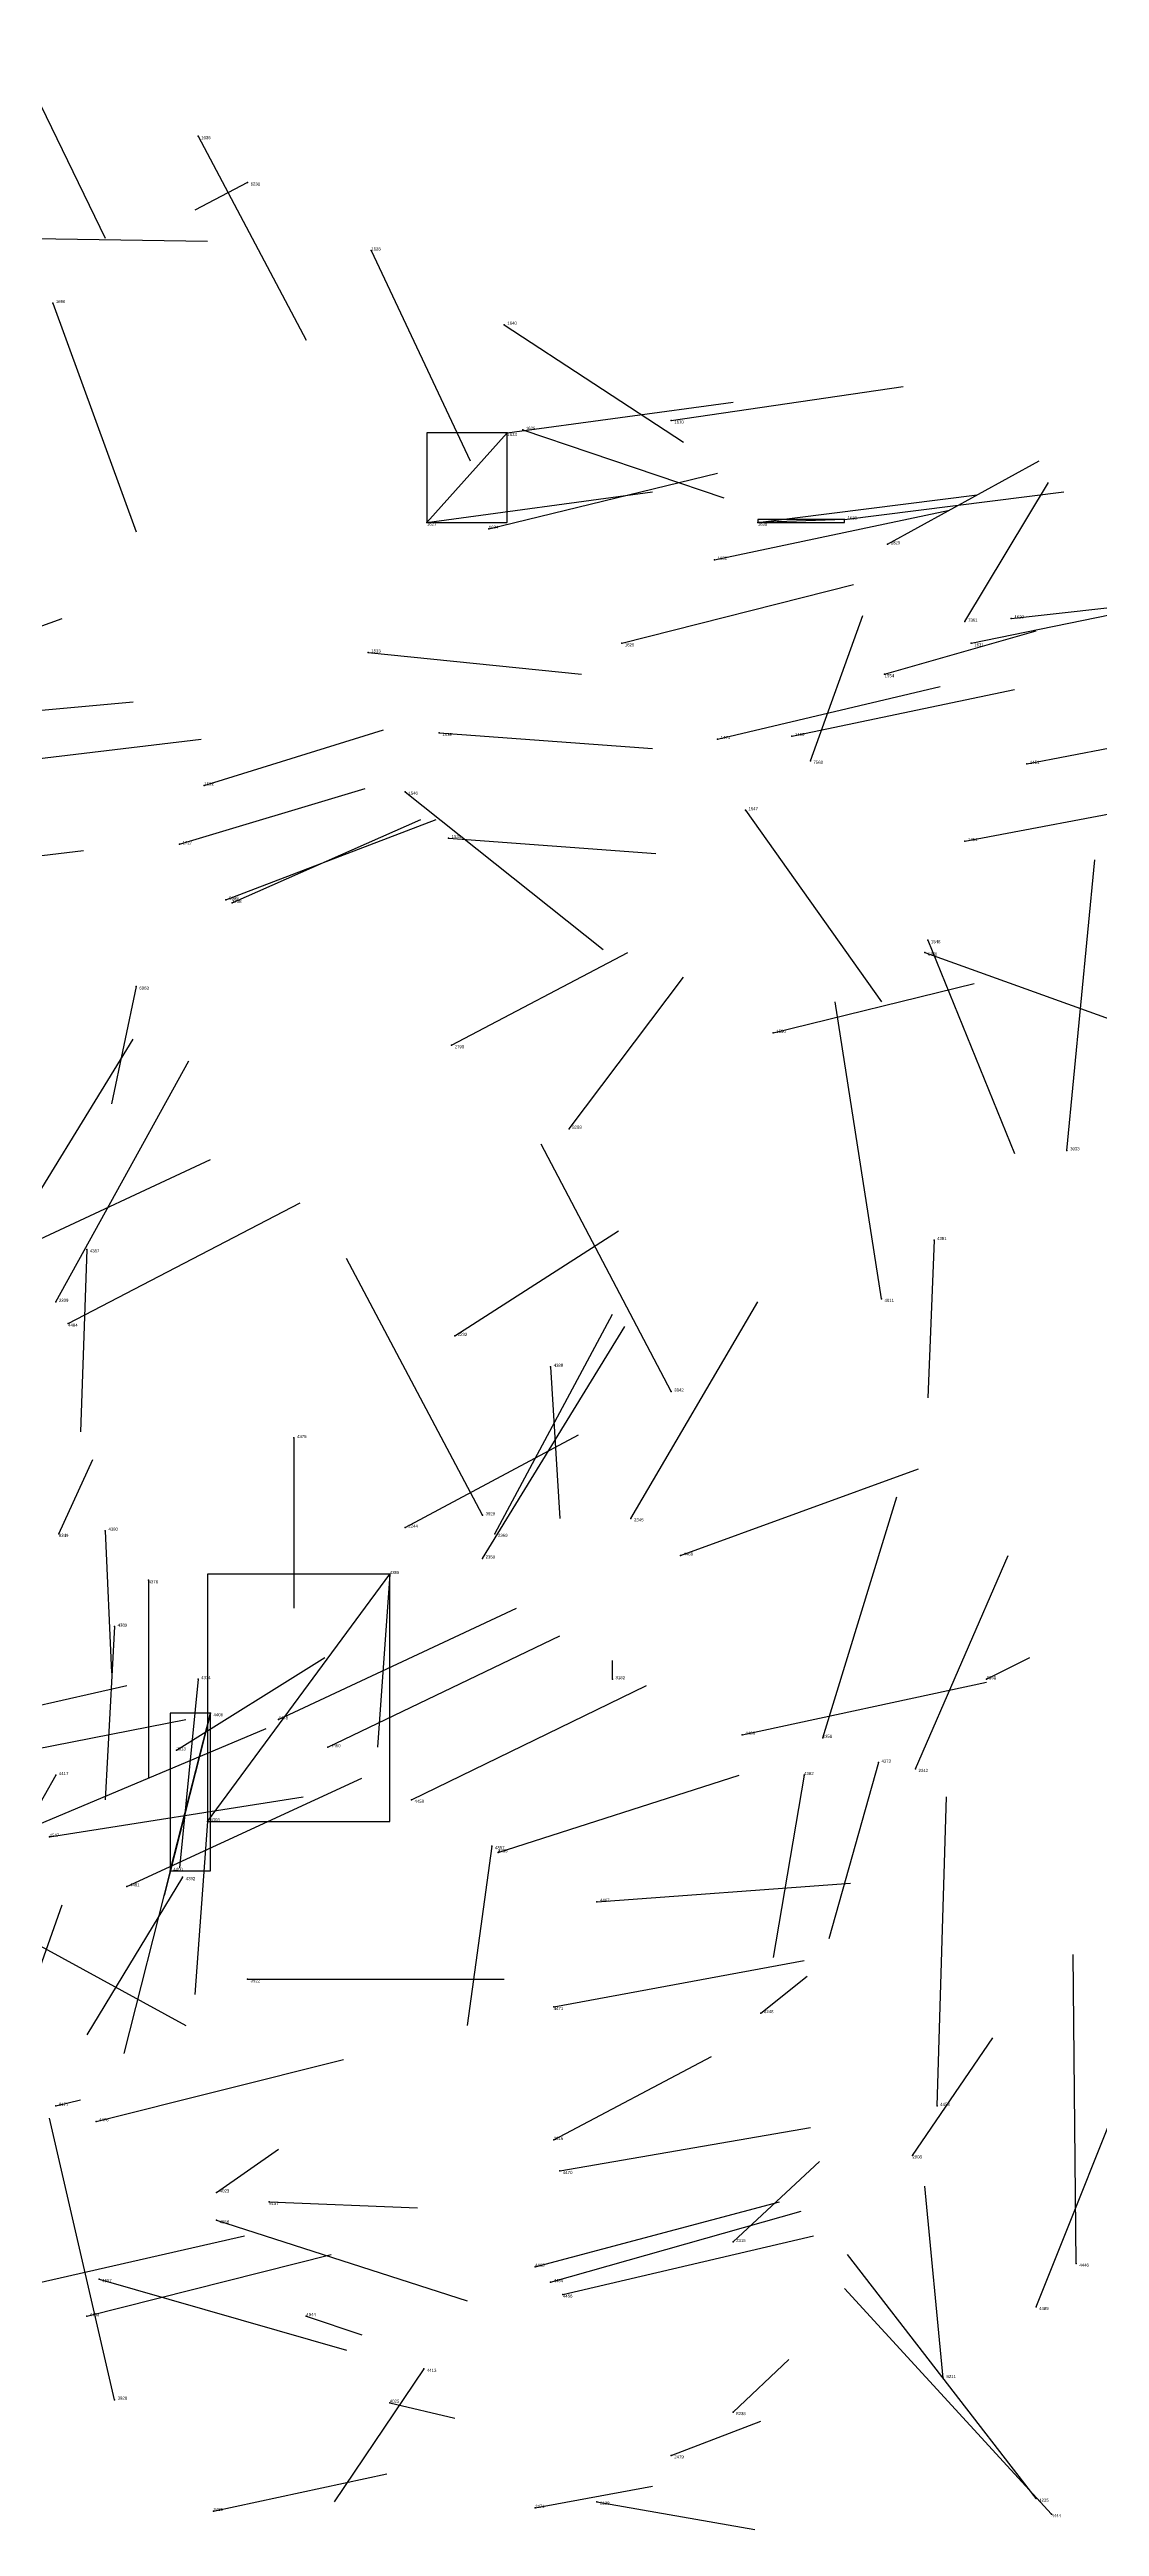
# Model space of a CAD drawing. Extents: x 59.1 to 70.8, y 600.3 to 605.1.
# Drawn here: x 66.306 to 66.645, y 603.392 to 604.193 of the extents above; entities that cross this region are included whole.
import ezdxf

# ---------------------------------------------------------------- set-up
doc = ezdxf.new("R2010")
doc.units = 0
for name, color, linetype in [('Clients', 3, 'CONTINUOUS'), ('Facilities', 3, 'CONTINUOUS'), ('Facilities_lines', 3, 'CONTINUOUS'), ('Min_max_boxes', 1, 'CONTINUOUS'), ('Normals', 1, 'CONTINUOUS'), ('Source_points', 5, 'CONTINUOUS'), ('Text', 3, 'CONTINUOUS')]:
    doc.layers.add(name, color=color, linetype=linetype)

msp = doc.modelspace()

# ---------------------------------------------------------------- linework, layer by layer
at = {"layer": 'Clients', "color": 5}
for p in [(66.428, 604.04, 452.408), (66.535, 604.04, 452.285), (66.416, 603.7, 457.262), (66.358, 603.655, 457.107)]:
    msp.add_point(p, dxfattribs=at)
at = {"layer": 'Facilities', "color": 3}
for p in [(66.354, 604.165, 452.54), (66.37, 604.15, 457.493), (66.41, 604.128, 452.479), (66.307, 604.111, 452.526), (66.453, 604.104, 452.417), (66.454, 604.069, 452.449), (66.459, 604.07, 452.355), (66.507, 604.073, 452.356), (66.448, 604.038, 452.444), (66.563, 604.041, 452.294), (66.577, 604.033, 448.955), (66.521, 604.028, 452.386), (66.602, 604.008, 461.879), (66.617, 604.009, 452.235), (66.409, 603.998, 448.941), (66.491, 604.001, 452.347), (66.604, 604.001, 452.276), (66.576, 603.991, 448.915), (66.432, 603.972, 448.937), (66.522, 603.97, 452.33), (66.546, 603.971, 452.286), (66.552, 603.963, 461.827), (66.622, 603.962, 452.284), (66.356, 603.955, 448.987), (66.421, 603.953, 448.888), (66.531, 603.947, 448.862), (66.348, 603.936, 449.018), (66.435, 603.938, 448.953), (66.602, 603.937, 452.226), (66.363, 603.918, 453.775), (66.365, 603.917, 449.3), (66.589, 603.901, 454.393), (66.59, 603.905, 448.861), (66.334, 603.89, 457.27), (66.436, 603.871, 449.177), (66.54, 603.875, 448.968), (66.474, 603.844, 461.915), (66.635, 603.837, 454.514), (66.318, 603.805, 457.26), (66.592, 603.808, 457.29), (66.575, 603.789, 454.507), (66.308, 603.788, 448.393), (66.312, 603.781, 453.8), (66.437, 603.777, 449.041), (66.468, 603.767, 457.335), (66.507, 603.759, 454.439), (66.385, 603.744, 457.278), (66.446, 603.719, 454.389), (66.494, 603.718, 448.52), (66.309, 603.713, 460.955), (66.324, 603.714, 457.497), (66.421, 603.715, 449.131), (66.45, 603.713, 448.454), (66.446, 603.705, 448.512), (66.51, 603.706, 453.759), (66.338, 603.698, 457.136), (66.327, 603.683, 457.325), (66.354, 603.666, 457.175), (66.488, 603.666, 462.321), (66.609, 603.666, 462.582), (66.38, 603.653, 453.939), (66.53, 603.648, 453.714), (66.556, 603.647, 448.536), (66.347, 603.643, 449.262), (66.396, 603.644, 453.868), (66.574, 603.639, 457.233), (66.586, 603.637, 448.472), (66.308, 603.635, 457.031), (66.55, 603.635, 457.285), (66.357, 603.62, 457.326), (66.423, 603.627, 453.801), (66.306, 603.615, 454.015), (66.449, 603.612, 457.293), (66.345, 603.604, 457.149), (66.451, 603.61, 453.735), (66.331, 603.599, 453.89), (66.349, 603.602, 457.027), (66.483, 603.594, 453.669), (66.37, 603.569, 454.046), (66.469, 603.56, 453.924), (66.536, 603.558, 460.791), (66.308, 603.528, 461.08), (66.593, 603.528, 453.474), (66.321, 603.523, 453.896), (66.469, 603.517, 449.209), (66.585, 603.512, 449.245), (66.36, 603.5, 455.665), (66.471, 603.507, 453.654), (66.377, 603.497, 462.345), (66.36, 603.491, 454.037), (66.527, 603.484, 449.292), (66.463, 603.476, 453.883), (66.638, 603.477, 453.425), (66.322, 603.472, 454.091), (66.468, 603.471, 453.749), (66.318, 603.46, 453.952), (66.389, 603.46, 455.591), (66.472, 603.467, 453.816), (66.625, 603.463, 456.879), (66.427, 603.443, 457.061), (66.595, 603.44, 459.026), (66.327, 603.433, 458.198), (66.416, 603.432, 455.575), (66.527, 603.429, 460.864), (66.507, 603.415, 449.219), (66.359, 603.397, 449.178), (66.463, 603.398, 449.219), (66.483, 603.4, 462.162), (66.625, 603.401, 456.386), (66.63, 603.396, 456.313)]:
    msp.add_point(p, dxfattribs=at)
at = {"layer": 'Facilities_lines', "color": 3}
for p, q in [((66.454, 604.069, 452.449), (66.428, 604.04, 452.408)), ((66.563, 604.041, 452.294), (66.535, 604.04, 452.285)), ((66.357, 603.62, 457.326), (66.416, 603.7, 457.262)), ((66.345, 603.604, 457.149), (66.358, 603.655, 457.107))]:
    msp.add_line(p, q, dxfattribs=at)
at = {"layer": 'Min_max_boxes', "color": 1}
for p, q in [((66.454, 604.069, 452.408), (66.428, 604.069, 452.408)), ((66.428, 604.069, 452.408), (66.428, 604.04, 452.408)), ((66.454, 604.069, 452.449), (66.428, 604.069, 452.449)), ((66.428, 604.069, 452.449), (66.428, 604.04, 452.449)), ((66.428, 604.069, 452.408), (66.428, 604.069, 452.449)), ((66.454, 604.04, 452.408), (66.454, 604.069, 452.408)), ((66.454, 604.04, 452.449), (66.454, 604.069, 452.449)), ((66.454, 604.069, 452.408), (66.454, 604.069, 452.449)), ((66.428, 604.04, 452.408), (66.454, 604.04, 452.408)), ((66.428, 604.04, 452.449), (66.454, 604.04, 452.449)), ((66.428, 604.04, 452.408), (66.428, 604.04, 452.449)), ((66.454, 604.04, 452.408), (66.454, 604.04, 452.449)), ((66.563, 604.041, 452.285), (66.535, 604.041, 452.285)), ((66.535, 604.041, 452.285), (66.535, 604.04, 452.285)), ((66.563, 604.041, 452.294), (66.535, 604.041, 452.294)), ((66.535, 604.041, 452.294), (66.535, 604.04, 452.294)), ((66.535, 604.041, 452.285), (66.535, 604.041, 452.294)), ((66.535, 604.04, 452.285), (66.563, 604.04, 452.285)), ((66.535, 604.04, 452.294), (66.563, 604.04, 452.294)), ((66.535, 604.04, 452.285), (66.535, 604.04, 452.294)), ((66.563, 604.04, 452.285), (66.563, 604.041, 452.285)), ((66.563, 604.04, 452.294), (66.563, 604.041, 452.294)), ((66.563, 604.041, 452.285), (66.563, 604.041, 452.294)), ((66.563, 604.04, 452.285), (66.563, 604.04, 452.294)), ((66.416, 603.7, 457.262), (66.357, 603.7, 457.262)), ((66.357, 603.7, 457.262), (66.357, 603.62, 457.262)), ((66.416, 603.7, 457.326), (66.357, 603.7, 457.326)), ((66.357, 603.7, 457.326), (66.357, 603.62, 457.326)), ((66.357, 603.7, 457.262), (66.357, 603.7, 457.326)), ((66.416, 603.62, 457.262), (66.416, 603.7, 457.262)), ((66.416, 603.62, 457.326), (66.416, 603.7, 457.326)), ((66.416, 603.7, 457.262), (66.416, 603.7, 457.326)), ((66.358, 603.655, 457.107), (66.345, 603.655, 457.107)), ((66.345, 603.655, 457.107), (66.345, 603.604, 457.107)), ((66.358, 603.655, 457.149), (66.345, 603.655, 457.149)), ((66.345, 603.655, 457.149), (66.345, 603.604, 457.149)), ((66.345, 603.655, 457.107), (66.345, 603.655, 457.149)), ((66.358, 603.604, 457.107), (66.358, 603.655, 457.107)), ((66.358, 603.604, 457.149), (66.358, 603.655, 457.149)), ((66.358, 603.655, 457.107), (66.358, 603.655, 457.149)), ((66.357, 603.62, 457.262), (66.416, 603.62, 457.262)), ((66.357, 603.62, 457.326), (66.416, 603.62, 457.326)), ((66.357, 603.62, 457.262), (66.357, 603.62, 457.326)), ((66.416, 603.62, 457.262), (66.416, 603.62, 457.326)), ((66.345, 603.604, 457.107), (66.358, 603.604, 457.107)), ((66.345, 603.604, 457.149), (66.358, 603.604, 457.149)), ((66.345, 603.604, 457.107), (66.345, 603.604, 457.149)), ((66.358, 603.604, 457.107), (66.358, 603.604, 457.149))]:
    msp.add_line(p, q, dxfattribs=at)
at = {"layer": 'Normals', "color": 1}
for p, q in [((66.291, 604.2, 452.596), (66.324, 604.132, 452.662)), ((66.354, 604.165, 452.54), (66.389, 604.099, 452.606)), ((66.37, 604.15, 457.493), (66.353, 604.141, 457.591)), ((66.294, 604.132, 449.36), (66.357, 604.131, 449.437)), ((66.41, 604.128, 452.479), (66.442, 604.06, 452.545)), ((66.307, 604.111, 452.526), (66.334, 604.037, 452.588)), ((66.453, 604.104, 452.417), (66.511, 604.066, 452.489)), ((66.454, 604.069, 452.449), (66.527, 604.079, 452.517)), ((66.507, 604.073, 452.356), (66.582, 604.084, 452.421)), ((66.459, 604.07, 452.355), (66.524, 604.048, 452.427)), ((66.448, 604.038, 452.444), (66.522, 604.056, 452.509)), ((66.577, 604.033, 448.955), (66.626, 604.06, 449.038)), ((66.602, 604.008, 461.879), (66.629, 604.053, 461.964)), ((66.428, 604.04, 452.408), (66.501, 604.05, 452.476)), ((66.535, 604.04, 452.285), (66.606, 604.049, 452.355)), ((66.563, 604.041, 452.294), (66.634, 604.05, 452.364)), ((66.521, 604.028, 452.386), (66.597, 604.044, 452.449)), ((66.491, 604.001, 452.347), (66.566, 604.02, 452.411)), ((66.604, 604.001, 452.276), (66.677, 604.016, 452.343)), ((66.617, 604.009, 452.235), (66.689, 604.017, 452.304)), ((66.243, 603.985, 453.88), (66.31, 604.009, 453.95)), ((66.552, 603.963, 461.827), (66.569, 604.01, 461.914)), ((66.576, 603.991, 448.915), (66.625, 604.005, 449.001)), ((66.409, 603.998, 448.941), (66.478, 603.991, 449.013)), ((66.266, 603.976, 449.071), (66.333, 603.982, 449.145)), ((66.522, 603.97, 452.33), (66.594, 603.987, 452.397)), ((66.546, 603.971, 452.286), (66.618, 603.986, 452.354)), ((66.356, 603.955, 448.987), (66.414, 603.973, 449.066)), ((66.622, 603.962, 452.284), (66.695, 603.976, 452.351)), ((66.288, 603.962, 449.008), (66.355, 603.97, 449.082)), ((66.432, 603.972, 448.937), (66.501, 603.967, 449.009)), ((66.348, 603.936, 449.018), (66.408, 603.954, 449.096)), ((66.421, 603.953, 448.888), (66.485, 603.902, 448.945)), ((66.602, 603.937, 452.226), (66.676, 603.951, 452.292)), ((66.363, 603.918, 453.775), (66.431, 603.944, 453.843)), ((66.365, 603.917, 449.3), (66.426, 603.944, 449.374)), ((66.531, 603.947, 448.862), (66.575, 603.885, 448.927)), ((66.25, 603.926, 449.081), (66.317, 603.934, 449.154)), ((66.435, 603.938, 448.953), (66.502, 603.933, 449.027)), ((66.635, 603.837, 454.514), (66.644, 603.931, 454.481)), ((66.436, 603.871, 449.177), (66.493, 603.901, 449.253)), ((66.589, 603.901, 454.393), (66.678, 603.869, 454.426)), ((66.59, 603.905, 448.861), (66.618, 603.836, 448.928)), ((66.474, 603.844, 461.915), (66.511, 603.893, 461.994)), ((66.334, 603.89, 457.27), (66.326, 603.852, 457.362)), ((66.54, 603.875, 448.968), (66.605, 603.891, 449.042)), ((66.575, 603.789, 454.507), (66.56, 603.885, 454.484)), ((66.287, 603.798, 448.439), (66.333, 603.873, 448.392)), ((66.308, 603.788, 448.393), (66.351, 603.866, 448.347)), ((66.507, 603.759, 454.439), (66.465, 603.839, 454.396)), ((66.298, 603.806, 449.297), (66.358, 603.834, 449.372)), ((66.312, 603.781, 453.8), (66.387, 603.82, 453.854)), ((66.318, 603.805, 457.26), (66.316, 603.746, 457.341)), ((66.437, 603.777, 449.041), (66.49, 603.811, 449.119)), ((66.592, 603.808, 457.29), (66.59, 603.757, 457.376)), ((66.446, 603.719, 454.389), (66.402, 603.802, 454.354)), ((66.45, 603.713, 448.454), (66.488, 603.784, 448.395)), ((66.494, 603.718, 448.52), (66.535, 603.788, 448.462)), ((66.446, 603.705, 448.512), (66.492, 603.78, 448.464)), ((66.468, 603.767, 457.335), (66.471, 603.718, 457.422)), ((66.385, 603.744, 457.278), (66.385, 603.689, 457.361)), ((66.421, 603.715, 449.131), (66.477, 603.745, 449.208)), ((66.309, 603.713, 460.955), (66.32, 603.737, 461.052)), ((66.51, 603.706, 453.759), (66.587, 603.734, 453.817)), ((66.556, 603.647, 448.536), (66.58, 603.725, 448.478)), ((66.324, 603.714, 457.497), (66.326, 603.668, 457.586)), ((66.586, 603.637, 448.472), (66.616, 603.706, 448.406)), ((66.338, 603.698, 457.136), (66.338, 603.634, 457.213)), ((66.416, 603.7, 457.262), (66.412, 603.644, 457.345)), ((66.38, 603.653, 453.939), (66.457, 603.689, 453.992)), ((66.327, 603.683, 457.325), (66.324, 603.627, 457.408)), ((66.396, 603.644, 453.868), (66.471, 603.68, 453.924)), ((66.347, 603.643, 449.262), (66.395, 603.673, 449.344)), ((66.488, 603.666, 462.321), (66.488, 603.672, 462.421)), ((66.609, 603.666, 462.582), (66.623, 603.673, 462.681)), ((66.252, 603.646, 454.095), (66.331, 603.664, 454.154)), ((66.354, 603.666, 457.175), (66.348, 603.605, 457.254)), ((66.423, 603.627, 453.801), (66.499, 603.664, 453.854)), ((66.53, 603.648, 453.714), (66.609, 603.665, 453.772)), ((66.269, 603.637, 454.024), (66.35, 603.653, 454.08)), ((66.358, 603.655, 457.107), (66.343, 603.596, 457.187)), ((66.3, 603.618, 453.959), (66.376, 603.65, 454.016)), ((66.574, 603.639, 457.233), (66.558, 603.582, 457.313)), ((66.308, 603.635, 457.031), (66.278, 603.582, 457.111)), ((66.306, 603.615, 454.015), (66.388, 603.628, 454.07)), ((66.331, 603.599, 453.89), (66.407, 603.634, 453.945)), ((66.451, 603.61, 453.735), (66.529, 603.635, 453.792)), ((66.55, 603.635, 457.285), (66.54, 603.576, 457.365)), ((66.593, 603.528, 453.474), (66.596, 603.628, 453.467)), ((66.357, 603.62, 457.326), (66.353, 603.564, 457.409)), ((66.449, 603.612, 457.293), (66.441, 603.554, 457.374)), ((66.345, 603.604, 457.149), (66.33, 603.545, 457.229)), ((66.349, 603.602, 457.027), (66.318, 603.551, 457.107)), ((66.483, 603.594, 453.669), (66.565, 603.6, 453.726)), ((66.275, 603.595, 454.131), (66.35, 603.554, 454.182)), ((66.292, 603.542, 455.719), (66.31, 603.593, 455.803)), ((66.469, 603.56, 453.924), (66.55, 603.575, 453.98)), ((66.638, 603.477, 453.425), (66.637, 603.577, 453.417)), ((66.37, 603.569, 454.046), (66.453, 603.569, 454.101)), ((66.536, 603.558, 460.791), (66.551, 603.57, 460.889)), ((66.585, 603.512, 449.245), (66.611, 603.55, 449.334)), ((66.625, 603.463, 456.879), (66.659, 603.548, 456.84)), ((66.321, 603.523, 453.896), (66.401, 603.543, 453.953)), ((66.469, 603.517, 449.209), (66.52, 603.544, 449.291)), ((66.327, 603.433, 458.198), (66.306, 603.524, 458.162)), ((66.308, 603.528, 461.08), (66.316, 603.53, 461.18)), ((66.471, 603.507, 453.654), (66.552, 603.521, 453.711)), ((66.36, 603.5, 455.665), (66.38, 603.514, 455.762)), ((66.527, 603.484, 449.292), (66.555, 603.51, 449.384)), ((66.595, 603.44, 459.026), (66.589, 603.502, 459.104)), ((66.377, 603.497, 462.345), (66.425, 603.495, 462.433)), ((66.463, 603.476, 453.883), (66.542, 603.497, 453.94)), ((66.468, 603.471, 453.749), (66.549, 603.494, 453.803)), ((66.29, 603.468, 454.049), (66.369, 603.486, 454.108)), ((66.36, 603.491, 454.037), (66.441, 603.465, 454.089)), ((66.472, 603.467, 453.816), (66.553, 603.486, 453.872)), ((66.318, 603.46, 453.952), (66.397, 603.48, 454.01)), ((66.625, 603.401, 456.386), (66.564, 603.48, 456.39)), ((66.322, 603.472, 454.091), (66.402, 603.449, 454.146)), ((66.63, 603.396, 456.313), (66.563, 603.469, 456.324)), ((66.389, 603.46, 455.591), (66.407, 603.454, 455.689)), ((66.527, 603.429, 460.864), (66.545, 603.446, 460.961)), ((66.427, 603.443, 457.061), (66.398, 603.4, 457.147)), ((66.416, 603.432, 455.575), (66.437, 603.427, 455.673)), ((66.507, 603.415, 449.219), (66.536, 603.426, 449.314)), ((66.359, 603.397, 449.178), (66.415, 603.409, 449.26)), ((66.463, 603.398, 449.219), (66.501, 603.405, 449.311)), ((66.483, 603.4, 462.162), (66.534, 603.391, 462.247))]:
    msp.add_line(p, q, dxfattribs=at)
at = {"layer": 'Source_points', "color": 5}
for p in [(66.354, 604.165, 452.54), (66.37, 604.15, 457.493), (66.41, 604.128, 452.479), (66.307, 604.111, 452.526), (66.453, 604.104, 452.417), (66.454, 604.069, 452.449), (66.459, 604.07, 452.355), (66.507, 604.073, 452.356), (66.428, 604.04, 452.408), (66.448, 604.038, 452.444), (66.535, 604.04, 452.285), (66.563, 604.041, 452.294), (66.577, 604.033, 448.955), (66.521, 604.028, 452.386), (66.602, 604.008, 461.879), (66.617, 604.009, 452.235), (66.409, 603.998, 448.941), (66.491, 604.001, 452.347), (66.604, 604.001, 452.276), (66.576, 603.991, 448.915), (66.432, 603.972, 448.937), (66.522, 603.97, 452.33), (66.546, 603.971, 452.286), (66.552, 603.963, 461.827), (66.622, 603.962, 452.284), (66.356, 603.955, 448.987), (66.421, 603.953, 448.888), (66.531, 603.947, 448.862), (66.348, 603.936, 449.018), (66.435, 603.938, 448.953), (66.602, 603.937, 452.226), (66.363, 603.918, 453.775), (66.365, 603.917, 449.3), (66.589, 603.901, 454.393), (66.59, 603.905, 448.861), (66.334, 603.89, 457.27), (66.436, 603.871, 449.177), (66.54, 603.875, 448.968), (66.474, 603.844, 461.915), (66.635, 603.837, 454.514), (66.318, 603.805, 457.26), (66.592, 603.808, 457.29), (66.575, 603.789, 454.507), (66.308, 603.788, 448.393), (66.312, 603.781, 453.8), (66.437, 603.777, 449.041), (66.468, 603.767, 457.335), (66.507, 603.759, 454.439), (66.385, 603.744, 457.278), (66.446, 603.719, 454.389), (66.494, 603.718, 448.52), (66.309, 603.713, 460.955), (66.324, 603.714, 457.497), (66.421, 603.715, 449.131), (66.45, 603.713, 448.454), (66.446, 603.705, 448.512), (66.51, 603.706, 453.759), (66.338, 603.698, 457.136), (66.416, 603.7, 457.262), (66.327, 603.683, 457.325), (66.354, 603.666, 457.175), (66.488, 603.666, 462.321), (66.609, 603.666, 462.582), (66.358, 603.655, 457.107), (66.38, 603.653, 453.939), (66.53, 603.648, 453.714), (66.556, 603.647, 448.536), (66.347, 603.643, 449.262), (66.396, 603.644, 453.868), (66.574, 603.639, 457.233), (66.586, 603.637, 448.472), (66.308, 603.635, 457.031), (66.55, 603.635, 457.285), (66.357, 603.62, 457.326), (66.423, 603.627, 453.801), (66.306, 603.615, 454.015), (66.449, 603.612, 457.293), (66.345, 603.604, 457.149), (66.451, 603.61, 453.735), (66.331, 603.599, 453.89), (66.349, 603.602, 457.027), (66.483, 603.594, 453.669), (66.37, 603.569, 454.046), (66.469, 603.56, 453.924), (66.536, 603.558, 460.791), (66.308, 603.528, 461.08), (66.593, 603.528, 453.474), (66.321, 603.523, 453.896), (66.469, 603.517, 449.209), (66.585, 603.512, 449.245), (66.36, 603.5, 455.665), (66.471, 603.507, 453.654), (66.377, 603.497, 462.345), (66.36, 603.491, 454.037), (66.527, 603.484, 449.292), (66.463, 603.476, 453.883), (66.638, 603.477, 453.425), (66.322, 603.472, 454.091), (66.468, 603.471, 453.749), (66.318, 603.46, 453.952), (66.389, 603.46, 455.591), (66.472, 603.467, 453.816), (66.625, 603.463, 456.879), (66.427, 603.443, 457.061), (66.595, 603.44, 459.026), (66.327, 603.433, 458.198), (66.416, 603.432, 455.575), (66.527, 603.429, 460.864), (66.507, 603.415, 449.219), (66.359, 603.397, 449.178), (66.463, 603.398, 449.219), (66.483, 603.4, 462.162), (66.625, 603.401, 456.386), (66.63, 603.396, 456.313)]:
    msp.add_point(p, dxfattribs=at)

# ---------------------------------------------------------------- texts
at = {"layer": 'Text', "color": 3}
for s, p in [('1636', (66.355, 604.164, 452.54)), ('6231', (66.371, 604.149, 457.493)), ('1628', (66.41, 604.128, 452.479)), ('1690', (66.308, 604.111, 452.526)), ('1640', (66.454, 604.104, 452.417)), ('1633', (66.454, 604.068, 452.449)), ('1626', (66.46, 604.07, 452.355)), ('1670', (66.508, 604.072, 452.356)), ('1627', (66.428, 604.039, 452.408)), ('1624', (66.448, 604.038, 452.444)), ('1638', (66.535, 604.039, 452.285)), ('1630', (66.564, 604.041, 452.294)), ('1632', (66.522, 604.028, 452.386)), ('1829', (66.578, 604.033, 448.955)), ('7361', (66.603, 604.008, 461.879)), ('1629', (66.618, 604.009, 452.235)), ('1533', (66.41, 603.998, 448.941)), ('1625', (66.492, 604, 452.347)), ('1631', (66.605, 604, 452.276)), ('1554', (66.576, 603.99, 448.915)), ('1539', (66.433, 603.971, 448.937)), ('1471', (66.523, 603.97, 452.33)), ('1450', (66.547, 603.971, 452.286)), ('7568', (66.553, 603.962, 461.827)), ('1451', (66.623, 603.962, 452.284)), ('1592', (66.356, 603.955, 448.987)), ('1546', (66.422, 603.952, 448.888)), ('1547', (66.532, 603.947, 448.862)), ('1727', (66.349, 603.936, 449.018)), ('1534', (66.436, 603.938, 448.953)), ('1454', (66.603, 603.937, 452.226)), ('5999', (66.364, 603.918, 453.775)), ('1738', (66.365, 603.917, 449.3)), ('6386', (66.59, 603.9, 454.393)), ('1548', (66.591, 603.904, 448.861)), ('6063', (66.335, 603.889, 457.27)), ('2799', (66.437, 603.87, 449.177)), ('1590', (66.541, 603.875, 448.968)), ('8288', (66.475, 603.844, 461.915)), ('3933', (66.636, 603.837, 454.514)), ('4387', (66.319, 603.804, 457.26)), ('4381', (66.593, 603.808, 457.29)), ('2339', (66.309, 603.788, 448.393)), ('4011', (66.576, 603.788, 454.507)), ('4484', (66.312, 603.78, 453.8)), ('2232', (66.438, 603.777, 449.041)), ('4388', (66.469, 603.767, 457.335)), ('3942', (66.508, 603.759, 454.439)), ('4375', (66.386, 603.744, 457.278)), ('3929', (66.447, 603.719, 454.389)), ('2345', (66.495, 603.717, 448.52)), ('8249', (66.309, 603.712, 460.955)), ('4380', (66.325, 603.714, 457.497)), ('2244', (66.422, 603.715, 449.131)), ('2369', (66.451, 603.712, 448.454)), ('4385', (66.416, 603.7, 457.262)), ('2350', (66.447, 603.705, 448.512)), ('4468', (66.511, 603.706, 453.759)), ('4376', (66.338, 603.697, 457.136)), ('4389', (66.328, 603.683, 457.325)), ('4374', (66.355, 603.666, 457.175)), ('8182', (66.489, 603.666, 462.321)), ('8151', (66.609, 603.666, 462.582)), ('4406', (66.359, 603.654, 457.107)), ('4478', (66.38, 603.653, 453.939)), ('2313', (66.347, 603.643, 449.262)), ('4460', (66.397, 603.644, 453.868)), ('4469', (66.531, 603.648, 453.714)), ('2358', (66.556, 603.647, 448.536)), ('4417', (66.309, 603.635, 457.031)), ('4382', (66.55, 603.635, 457.285)), ('4373', (66.575, 603.639, 457.233)), ('2342', (66.587, 603.636, 448.472)), ('4393', (66.358, 603.62, 457.326)), ('4459', (66.424, 603.626, 453.801)), ('4547', (66.306, 603.615, 454.015)), ('4397', (66.45, 603.611, 457.293)), ('4400', (66.346, 603.604, 457.149)), ('4485', (66.451, 603.61, 453.735)), ('4461', (66.332, 603.599, 453.89)), ('4392', (66.35, 603.601, 457.027)), ('4467', (66.484, 603.594, 453.669)), ('3922', (66.371, 603.568, 454.046)), ('4471', (66.469, 603.559, 453.924)), ('8248', (66.537, 603.558, 460.791)), ('8177', (66.309, 603.528, 461.08)), ('4476', (66.322, 603.523, 453.896)), ('4453', (66.594, 603.528, 453.474)), ('2316', (66.469, 603.517, 449.209)), ('2808', (66.585, 603.511, 449.245)), ('4023', (66.361, 603.5, 455.665)), ('4470', (66.472, 603.506, 453.654)), ('8157', (66.377, 603.496, 462.345)), ('4556', (66.361, 603.49, 454.037)), ('2315', (66.528, 603.484, 449.292)), ('4465', (66.463, 603.476, 453.883)), ('4446', (66.639, 603.476, 453.425)), ('4557', (66.323, 603.471, 454.091)), ('4454', (66.469, 603.471, 453.749)), ('4463', (66.319, 603.46, 453.952)), ('4044', (66.389, 603.46, 455.591)), ('4456', (66.472, 603.466, 453.816)), ('4489', (66.626, 603.462, 456.879)), ('4413', (66.428, 603.442, 457.061)), ('8211', (66.596, 603.44, 459.026)), ('3926', (66.328, 603.433, 458.198)), ('4025', (66.416, 603.432, 455.575)), ('8238', (66.528, 603.428, 460.864)), ('2479', (66.508, 603.414, 449.219)), ('2485', (66.359, 603.397, 449.178)), ('2471', (66.463, 603.398, 449.219)), ('8138', (66.484, 603.399, 462.162)), ('4235', (66.626, 603.4, 456.386)), ('4444', (66.63, 603.395, 456.313))]:
    msp.add_text(s, height=0.001, dxfattribs=at).set_placement(p)

doc.saveas('drawing.dxf')
